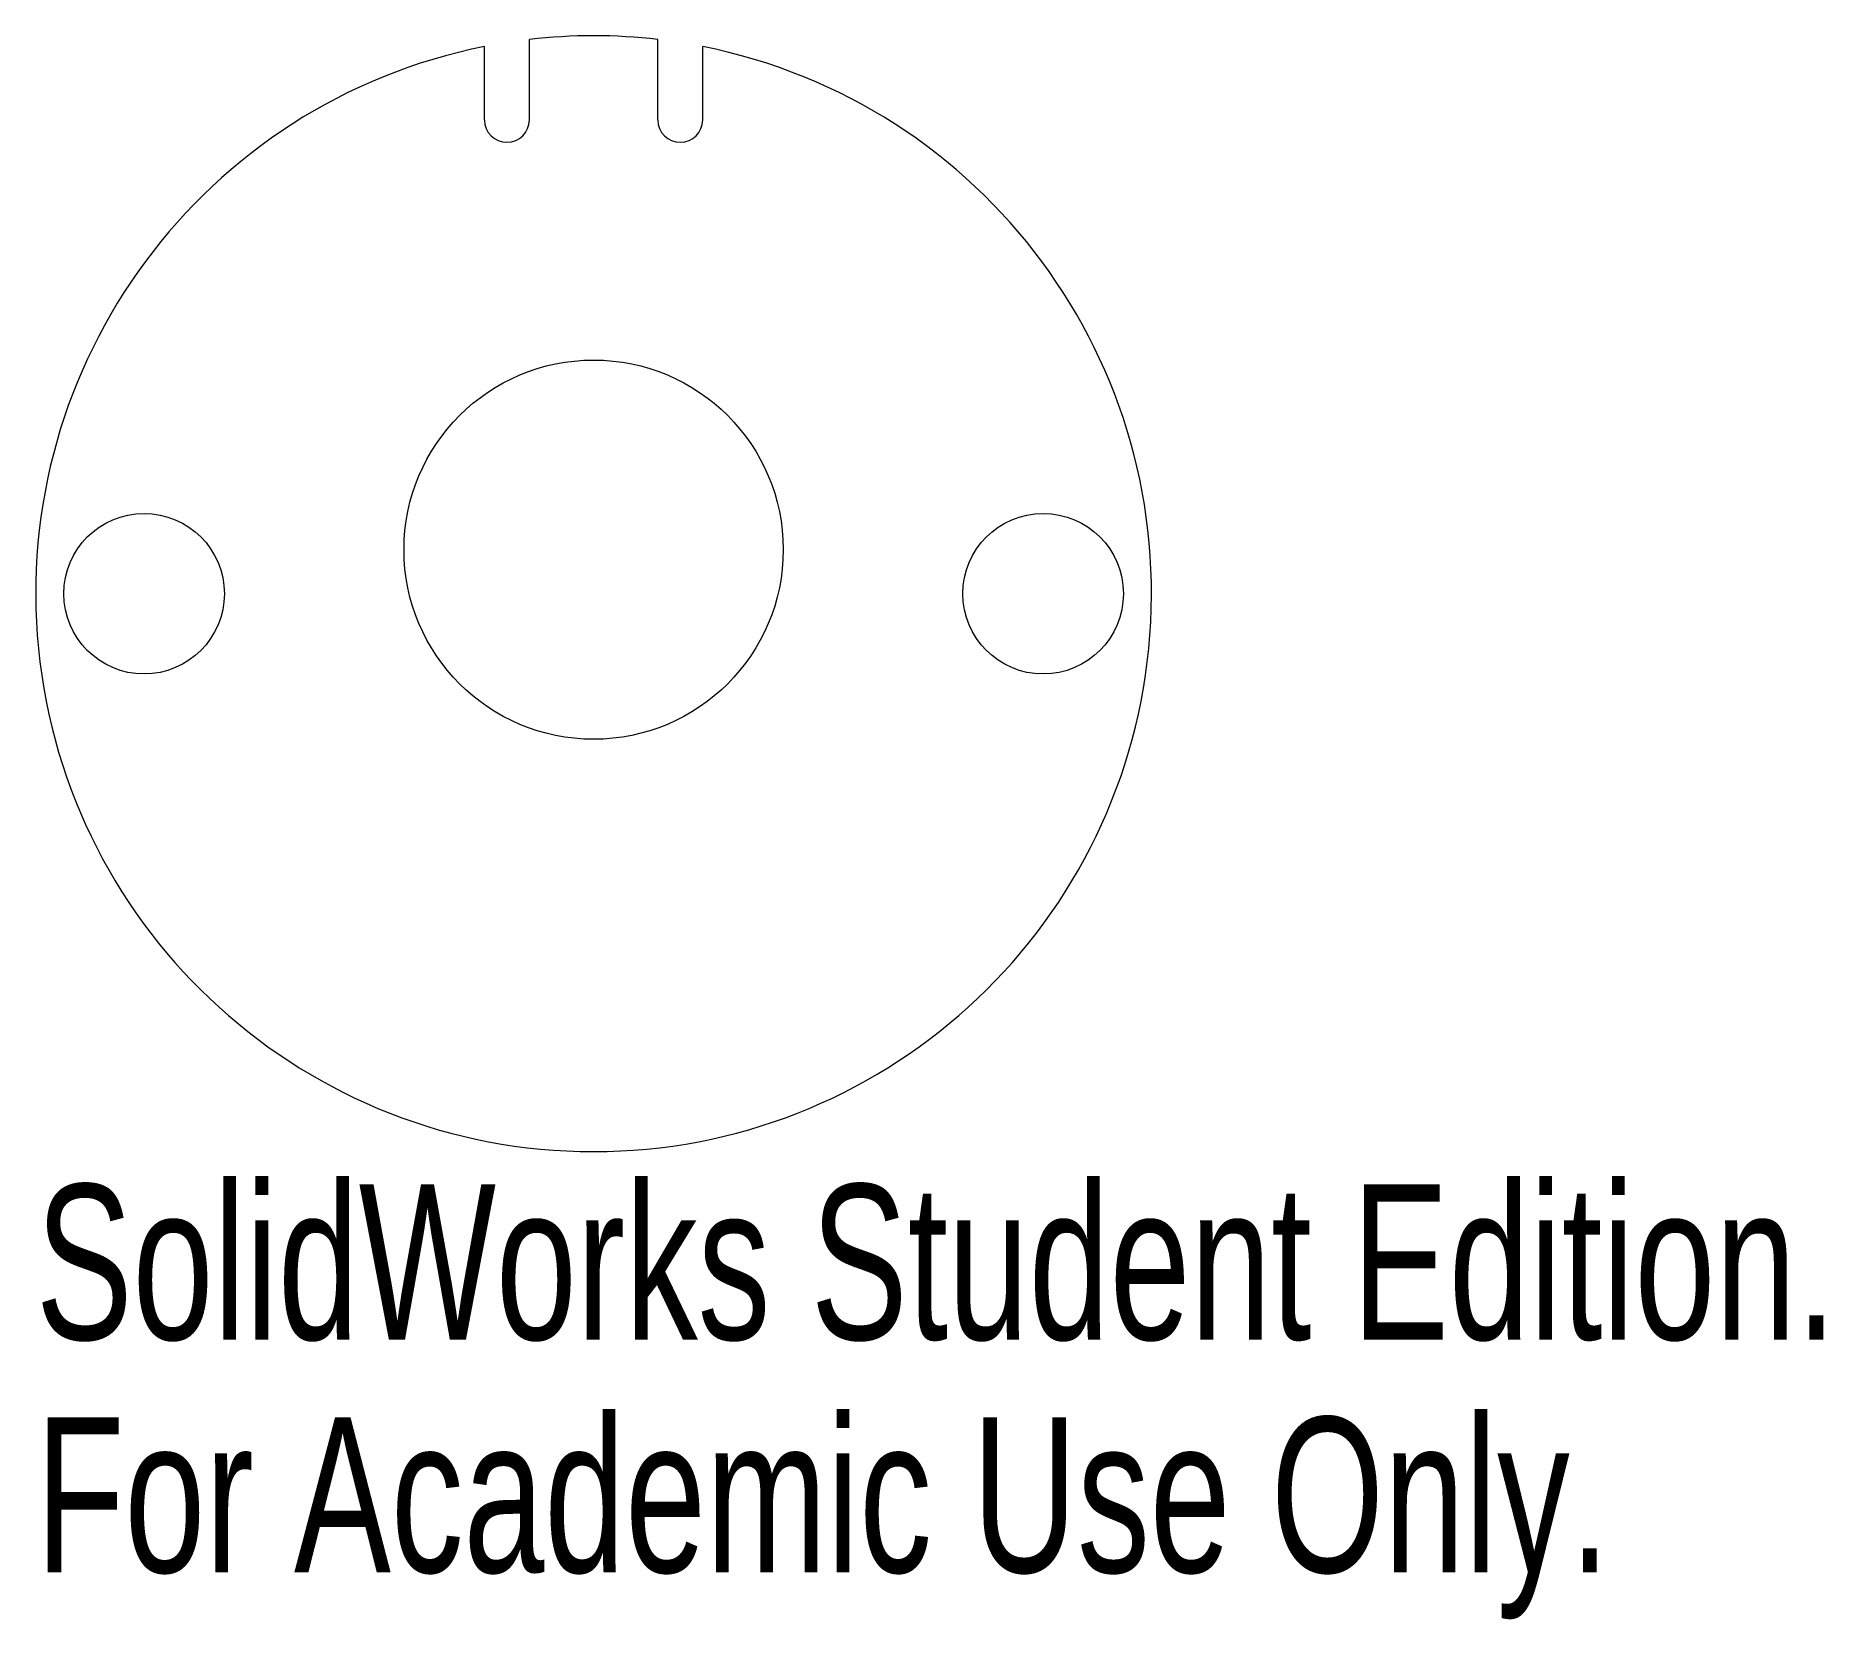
# Model space of a CAD drawing. Header units: millimetres. Extents: x -17.4 to 38.3, y -31.9 to 17.4.
import ezdxf

# ---------------------------------------------------------------- set-up
doc = ezdxf.new("R2010")
doc.units = ezdxf.units.MM
doc.styles.add('SLDTEXTSTYLE0', font='TXT', dxfattribs={"width": 0.7})

msp = doc.modelspace()

# ---------------------------------------------------------------- linework, layer by layer
at = {"color": 7, "linetype": 'Continuous', "lineweight": 15}
for p, q in [((-2, 14.755), (-2, 17.258)), ((2, 14.755), (2, 17.258)), ((-3.397, 14.755), (-3.397, 17.038)), ((3.397, 14.755), (3.397, 17.038))]:
    msp.add_line(p, q, dxfattribs=at)
for centre, radius in [((0, 1.371), 5.905), ((-14, 0), 2.5), ((14, 0), 2.5)]:
    msp.add_circle(centre, radius, dxfattribs=at)
for centre, radius, start, end in [((0, 0), 17.374, 83.3896, 96.6104), ((0, 0), 17.374, 101.2755, 78.7245), ((-2.699, 14.755), 0.699, 180, 0), ((2.699, 14.755), 0.699, 180, 0)]:
    msp.add_arc(centre, radius, start, end, dxfattribs=at)

# ---------------------------------------------------------------- texts
at = {"color": 7, "linetype": 'Continuous', "char_height": 4.83362, "attachment_point": 1, "style": 'SLDTEXTSTYLE0'}
for s, insert in [('SolidWorks Student Edition.', (-17.374, -18.393)), ('For Academic Use Only.', (-17.374, -25.644))]:
    msp.add_mtext(s, dxfattribs=dict(at, insert=insert))

doc.saveas('drawing.dxf')
